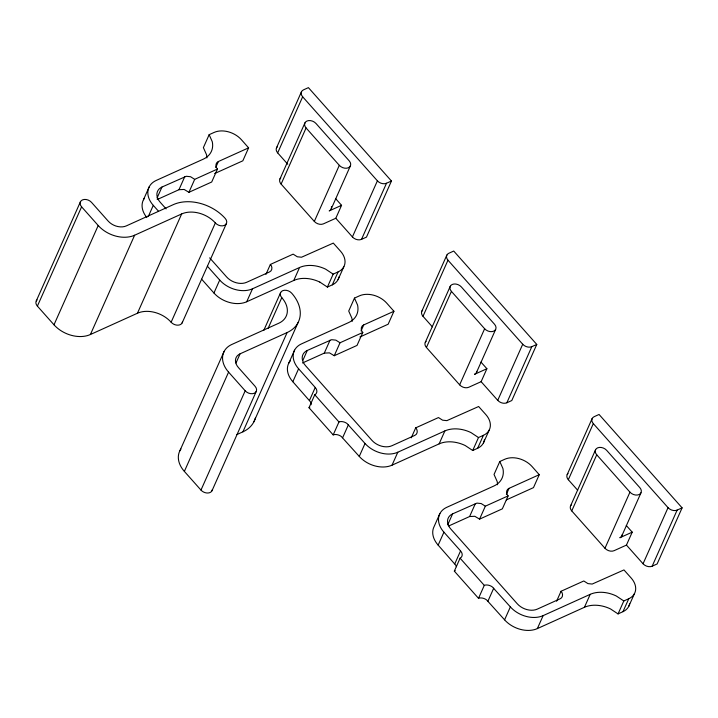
<?xml version="1.0" encoding="UTF-8"?>
<svg xmlns="http://www.w3.org/2000/svg" width="718" height="718" viewBox="0 0 718 718"><rect width="100%" height="100%" fill="white"/><g stroke="black" fill="none" stroke-linecap="round" stroke-linejoin="round"><path stroke-width="1.08" d="M36.268 300.95L80.479 201.668M182.516 321.709A6.74 4.811 24 0 1 178.019 325.164A6.74 4.811 24 0 1 171.126 322.229A24.942 17.788 24 0 0 137.443 313.236L90.405 334.516A26.97 19.233 24 0 1 53.994 324.796L37.39 306.119L81.601 206.829A6.74 4.811 24 0 1 82.399 199.927A6.74 4.811 24 0 1 91.5 202.35L108.113 221.027A13.48 9.621 24 0 0 126.323 225.892L173.361 204.612A38.431 27.41 24 0 1 225.246 218.46A6.74 4.811 24 0 1 224.447 225.371A6.74 4.811 24 0 1 215.346 222.939A24.942 17.788 24 0 0 181.663 213.955L134.625 235.226A26.97 19.233 24 0 1 98.213 225.506L81.601 206.829M53.994 324.796L98.213 225.506M143.474 199.721L149.245 186.761M90.405 334.516L134.625 235.226M148.393 216.315L153.275 205.357A24.268 17.313 24 0 1 156.156 180.478L203.221 159.19A27.616 19.7 24 0 0 212.259 141.679L209.153 134.679L214.108 132.435A20.23 14.423 24 0 1 241.419 139.723L248.607 147.854L242.837 160.805L214.646 173.55M157.071 198.006L161.954 187.048L186.294 176.278L190.548 176.727L194.686 179.356L217.464 169.053C215.247 166.944 215.292 162.753 218.398 161.514L248.607 147.854M157.179 199.55L178.962 189.696L184.732 176.745M209.153 134.679L203.382 147.63L206.497 154.63A27.616 19.7 24 0 1 206.892 157.924M178.962 189.696L184.149 189.453L188.924 192.307L194.686 179.356M137.443 313.236L181.663 213.955M215.741 167.491L218.398 161.514M217.464 169.053L211.702 182.004L188.924 192.307M171.126 322.229L215.346 222.939M182.148 322.912L226.367 223.63M276.556 147.728L301.533 91.617M319.842 282.093A27.616 19.7 24 0 0 293.779 280.46L246.714 301.757A24.268 17.313 24 0 1 213.937 293.007L219.708 280.056L207.412 266.234M287.783 164.26L277.678 152.889L302.655 96.786A6.74 4.811 24 0 1 303.454 89.876L308.408 87.632L391.454 181.017L366.467 237.128L361.513 239.363A6.74 4.811 24 0 1 352.412 236.931L335.809 218.263L341.571 205.321L335.638 198.644M279.984 178.917L304.971 122.805M335.809 218.263L323.423 223.854A6.74 4.811 24 0 1 314.322 221.431L281.106 184.077L306.083 127.966A6.74 4.811 24 0 1 306.891 121.055A6.74 4.811 24 0 1 315.992 123.487L349.208 160.841A6.74 4.811 24 0 1 348.409 167.752A6.74 4.811 24 0 1 339.309 165.319L306.083 127.966M179.886 450.751L224.106 351.461M246.714 301.757L252.485 288.807L299.55 267.509L293.788 280.46M265.929 274.411L270.372 264.448L293.141 254.145L297.288 256.775L301.542 257.224L333.305 243.097L340.511 251.174A20.23 14.423 24 0 1 338.115 271.898L332.308 284.849L327.399 287.083L319.851 282.093M212.366 489.559A6.74 4.811 24 0 1 207.87 493.015A6.74 4.811 24 0 1 200.977 490.08L184.364 471.403L228.584 372.121A26.97 19.233 24 0 1 231.779 344.487L278.817 323.208A24.942 17.788 24 0 0 281.779 297.647A6.74 4.811 24 0 1 282.578 290.736A6.74 4.811 24 0 1 291.679 293.168A38.431 27.41 24 0 1 287.119 332.551L242.908 431.832L236.904 434.552M235.98 363.039L240.081 353.821L287.119 332.551M263.793 330.361L280.657 292.486M314.322 221.431L339.309 165.319M268.101 328.35L281.779 297.647M200.977 490.08L245.188 390.798L228.584 372.121M331.106 209.171L350.33 166.002M211.998 490.762L256.218 391.481M253.849 421.888L298.06 322.597M288.798 363.129L294.568 350.178M327.399 287.083L333.17 274.132L338.115 271.898M352.412 236.931L377.399 180.828L302.655 96.786M311.082 404.755A7.422 5.295 24 0 0 310.445 401.811L292.836 381.725L298.598 368.765A24.268 17.313 24 0 1 301.479 343.895L348.544 322.606A27.616 19.7 24 0 0 357.582 305.096L354.477 298.096L359.431 295.852A20.23 14.423 24 0 1 386.742 303.14L393.931 311.262L388.16 324.213L359.969 336.966M302.843 360.427L307.277 350.465L331.617 339.695L335.871 340.144L340.018 342.773L362.787 332.47C360.58 330.361 360.615 326.169 363.721 324.931L393.931 311.262M361.513 239.363L386.499 183.252L391.454 181.017M302.502 362.967L324.285 353.112L330.056 340.161M354.477 298.096L348.715 311.047L351.82 318.047A27.616 19.7 24 0 1 352.215 321.341M309.467 400.429L315.238 387.478L298.598 368.765M484.488 439.407A20.23 14.423 24 0 1 477.641 448.265L472.722 450.5L465.174 445.51A27.616 19.7 24 0 0 439.111 443.877L392.037 465.174A24.268 17.313 24 0 1 359.269 456.424L341.292 436.499A7.422 5.295 24 0 0 334.211 434.605L333.188 434.911L309.009 407.716L314.771 394.765L315.588 394.236A7.422 5.295 24 0 0 316.207 388.86L315.238 387.478M324.285 353.112L329.481 352.87L334.247 355.724L340.018 342.773M361.064 330.908L363.721 324.931M362.787 332.47L357.026 345.421L334.247 355.724M333.188 434.911L338.959 421.96L339.973 421.654A7.422 5.295 24 0 1 347.063 423.548L365.031 443.473A24.268 17.313 24 0 0 397.808 452.223L444.882 430.926A27.616 19.7 24 0 1 470.936 432.559L478.493 437.549L483.438 435.314A20.23 14.423 24 0 0 485.844 414.591L478.637 406.514L446.865 420.64L442.611 420.192L438.474 417.562L415.695 427.865L411.252 437.827M342.63 437.72L348.401 424.769M421.879 311.145L446.865 255.034M359.269 456.424L365.031 443.473M432.389 326.861L423.001 316.306L447.978 260.194A6.74 4.811 24 0 1 448.777 253.292L453.731 251.049L536.777 344.434L511.79 400.536L506.845 402.78A6.74 4.811 24 0 1 497.736 400.348L481.132 381.671L486.894 368.729L480.961 362.06M425.307 342.333L450.294 286.222M481.132 381.671L468.755 387.271A6.74 4.811 24 0 1 459.646 384.848L426.429 347.494L451.416 291.382A6.74 4.811 24 0 1 452.214 284.472A6.74 4.811 24 0 1 461.315 286.904L494.531 324.258A6.74 4.811 24 0 1 493.733 331.16A6.74 4.811 24 0 1 484.632 328.736L451.416 291.382M392.037 465.174L397.808 452.223M459.646 384.848L484.632 328.736M439.111 443.877L444.882 430.926M476.429 372.588L495.653 329.418M439.892 513.594L434.121 526.545A24.268 17.313 24 0 0 438.159 545.133L455.768 565.228A7.422 5.295 24 0 1 456.325 566.708M472.722 450.5L478.493 437.549M497.736 400.348L522.722 344.245L447.978 260.194M438.159 545.133L443.921 532.182A24.268 17.313 24 0 1 446.802 507.312L493.876 486.023A27.616 19.7 24 0 0 502.914 468.513L499.8 461.512L504.754 459.269A20.23 14.423 24 0 1 532.074 466.556L539.254 474.679L533.483 487.63L506.307 499.925M447.727 524.831L452.6 513.873L476.949 503.112L481.195 503.56L485.341 506.181L508.12 495.887C505.903 493.778 505.939 489.586 509.053 488.348L539.254 474.679M506.845 402.78L531.823 346.668L536.777 344.434M448.813 525.935L469.617 516.529L475.379 503.578M499.8 461.512L494.038 474.463L497.152 481.464A27.616 19.7 24 0 1 497.538 484.758M454.79 563.845L460.561 550.894L443.921 532.182M629.668 603.766A20.23 14.423 24 0 1 622.964 611.673L618.054 613.917L610.497 608.927A27.616 19.7 24 0 0 584.434 607.293L537.36 628.591A24.268 17.313 24 0 1 504.592 619.84L486.616 599.916A7.422 5.295 24 0 0 479.534 598.022L478.511 598.327L454.332 571.133L460.094 558.182L460.911 557.653A7.422 5.295 24 0 0 461.539 552.277L460.561 550.894M469.617 516.529L474.804 516.287L479.57 519.132L485.341 506.181M506.387 494.325L509.053 488.348M508.12 495.887L502.349 508.838L479.57 519.132M478.511 598.327L484.282 585.376L485.296 585.071A7.422 5.295 24 0 1 492.386 586.965L510.363 606.889A24.268 17.313 24 0 0 543.131 615.631L590.205 594.342A27.616 19.7 24 0 1 616.259 595.976L623.816 600.966L628.771 598.731A20.23 14.423 24 0 0 631.167 578.008L623.96 569.93L592.188 584.057L587.934 583.608L583.797 580.979L561.018 591.282L556.585 601.244M487.953 601.137L493.724 588.186M567.202 474.562L592.188 418.45M504.592 619.84L510.363 606.889M577.712 490.277L568.324 479.723L593.31 423.611A6.74 4.811 24 0 1 594.109 416.709L599.054 414.466L682.1 507.85L657.123 563.953L652.168 566.197A6.74 4.811 24 0 1 643.059 563.765L626.455 545.088L632.217 532.146L626.284 525.477M570.639 505.741L595.617 449.639M626.455 545.088L614.078 550.688A6.74 4.811 24 0 1 604.969 548.265L571.752 510.911L596.739 454.799A6.74 4.811 24 0 1 597.538 447.888A6.74 4.811 24 0 1 606.638 450.321L639.855 487.675A6.74 4.811 24 0 1 639.056 494.576A6.74 4.811 24 0 1 629.955 492.153L596.739 454.799M537.36 628.591L543.131 615.631M604.969 548.265L629.955 492.153M584.434 607.293L590.205 594.342M621.761 536.005L640.977 492.835M618.054 613.917L623.816 600.966M643.059 563.765L668.045 507.653L593.31 423.611M652.168 566.197L677.146 510.085L682.1 507.85M338.07 279.607L343.877 266.665M477.641 448.265L483.438 435.314M483.394 443.024L489.2 430.082M622.964 611.673L628.771 598.731M628.717 606.441L634.524 593.499M309.009 407.716L309.817 407.187M454.332 571.133L455.149 570.604M341.571 205.321L329.185 210.912A6.74 4.811 24 0 0 331.402 206.64M486.894 368.729L474.517 374.329A6.74 4.811 24 0 0 476.797 371.377M632.217 532.146L619.84 537.746A6.74 4.811 24 0 0 622.12 534.793M333.17 274.132L325.613 269.142A27.616 19.7 24 0 0 299.55 267.509M166.1 208.884L160.195 202.243A14.836 10.582 24 0 1 161.954 187.048M209.656 257.861L226.628 276.951A14.836 10.582 24 0 0 246.66 282.291L269.438 271.987C272.544 270.749 272.58 266.558 270.372 264.448M153.275 205.357L158.337 211.047M314.771 394.765L338.959 421.96M460.094 558.182L484.282 585.376M201.641 279.185L213.937 293.007M561.018 591.282C563.235 593.391 563.19 597.582 560.085 598.821L537.306 609.124A14.836 10.582 24 0 1 517.283 603.784L450.841 529.076A14.836 10.582 24 0 1 452.6 513.873M415.695 427.865C417.912 429.974 417.867 434.166 414.762 435.404L391.983 445.707A14.836 10.582 24 0 1 371.951 440.367L305.518 365.659A14.836 10.582 24 0 1 307.277 350.465M292.836 381.725A24.268 17.313 24 0 1 290.314 360.849M146.876 217.572A24.268 17.313 24 0 1 144.426 198.168M252.485 288.807A24.268 17.313 24 0 1 219.708 280.056M339.013 276.933A20.23 14.423 24 0 1 332.308 284.849M245.188 390.798A6.74 4.811 24 0 0 254.298 393.222A6.74 4.811 24 0 0 255.096 386.32L238.484 367.643A13.48 9.621 24 0 1 240.081 353.821M184.364 471.403A26.97 19.233 24 0 1 180.945 449.028M255.339 418.064A38.431 27.41 24 0 1 242.908 431.832M37.39 306.119A6.74 4.811 24 0 1 37.049 299.945M277.678 152.889A6.74 4.811 24 0 1 277.336 146.723M281.106 184.077A6.74 4.811 24 0 1 280.765 177.902M386.499 183.252A6.74 4.811 24 0 1 377.399 180.828M568.324 479.723A6.74 4.811 24 0 1 567.983 473.557M571.752 510.911A6.74 4.811 24 0 1 571.411 504.736M677.146 510.085A6.74 4.811 24 0 1 668.045 507.653M423.001 316.306A6.74 4.811 24 0 1 422.66 310.14M426.429 347.494A6.74 4.811 24 0 1 426.088 341.319M531.823 346.668A6.74 4.811 24 0 1 522.722 344.245"/></g></svg>
